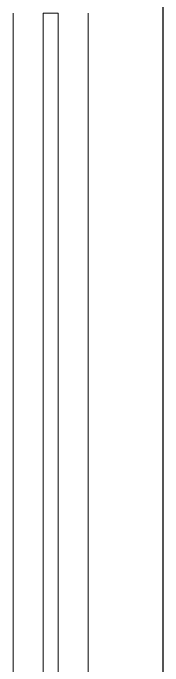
# Model space of a CAD drawing. Header units: metres. Extents: x 42 to 294, y -52 to 32.
# Drawn here: x 231.833 to 232.033, y 4.539 to 5.409 of the extents above; entities that cross this region are included whole.
import ezdxf

# ---------------------------------------------------------------- set-up
doc = ezdxf.new("R2010")
doc.units = ezdxf.units.M
doc.header["$LTSCALE"] = 0.15
doc.layers.add('A-WALL', color=2, linetype='Continuous', lineweight=30)
doc.layers.add('A-WALLCWM', color=6, linetype='Continuous', lineweight=9)

# ---------------------------------------------------------------- blocks, each defined once
blk = doc.blocks.new('Panel de sistema - Acristalado-85-Sección  1')
at = {"layer": 'A-WALLCWM'}
for p, q in [((-1.94066, 5.875), (-1.94066, 3.425)), ((-1.92066, 5.875), (-1.94066, 5.875)), ((-1.92066, 3.425), (-1.92066, 5.875)), ((-1.94066, 3.425), (-1.92066, 3.425))]:
    blk.add_line(p, q, dxfattribs=at)
blk = doc.blocks.new('Montante rectangular - Montante rectangular - 5x10 cm Aluminio-89-Sección  1')
at = {"layer": 'A-WALLCWM'}
for p, q in [((-1.98066, 11.475), (-1.98066, 9.025)), ((-1.88066, 11.475), (-1.88066, 9.025))]:
    blk.add_line(p, q, dxfattribs=at)

msp = doc.modelspace()

# ---------------------------------------------------------------- linework, layer by layer
at = {"layer": 'A-WALL'}
msp.add_line((232.03275, 6.8693), (232.03275, 4.24084), dxfattribs=at)

# ---------------------------------------------------------------- block references
at = {"layer": 'A-WALLCWM'}
for name, p in [('Montante rectangular - Montante rectangular - 5x10 cm Aluminio-89-Sección  1', (233.81341, -6.06583)), ('Panel de sistema - Acristalado-85-Sección  1', (233.81341, -0.46583))]:
    msp.add_blockref(name, p, dxfattribs=at)

doc.saveas('drawing.dxf')
